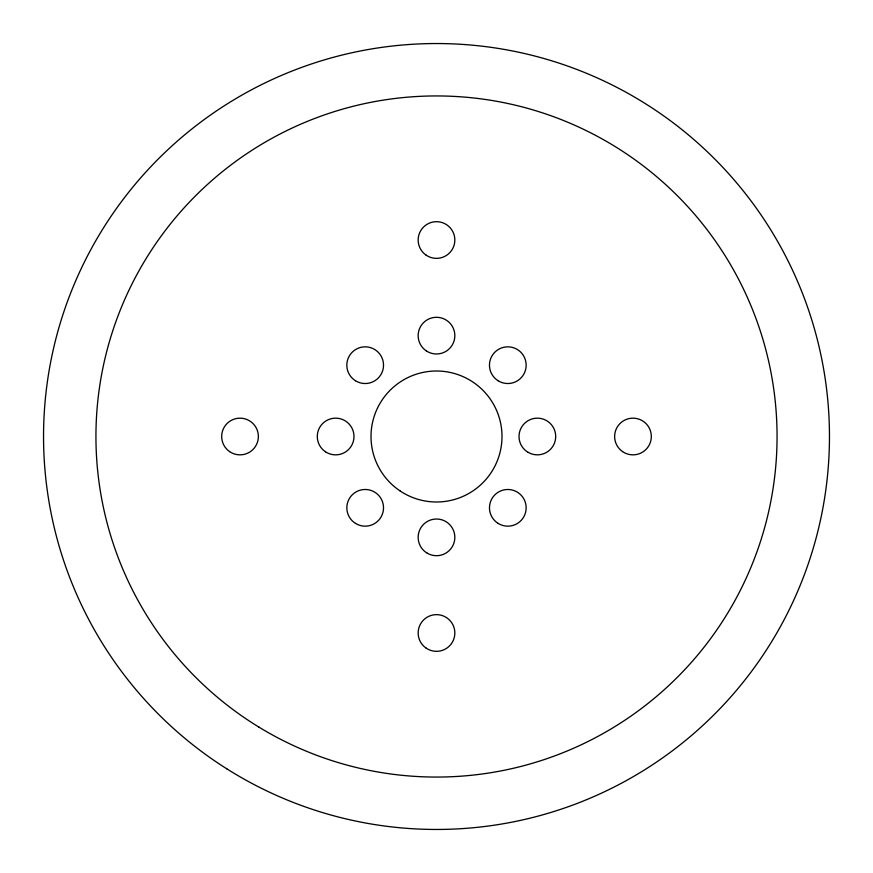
<?xml version="1.0" encoding="UTF-8"?>
<svg xmlns="http://www.w3.org/2000/svg" width="873" height="873" viewBox="0 0 873 873"><rect width="100%" height="100%" fill="white"/><g stroke="black" fill="none" stroke-linecap="round" stroke-linejoin="round"><path stroke-width="1.31" d="M400.26 491.052A65.497 65.497 0 0 0 501.866 440.614A65.497 65.497 0 0 0 407.375 377.834A65.497 65.497 0 0 0 400.26 491.052M355.518 523.407A18.333 18.333 0 0 0 383.509 508.392A18.333 18.333 0 0 0 356.511 491.663A18.333 18.333 0 0 0 355.518 523.407M427.334 553.242A18.333 18.333 0 0 0 454.833 537.364A18.333 18.333 0 0 0 427.334 521.476A18.333 18.333 0 0 0 427.334 553.242M498.156 523.407A18.333 18.333 0 0 0 526.146 508.392A18.333 18.333 0 0 0 499.149 491.663A18.333 18.333 0 0 0 498.156 523.407M528.187 452.378A18.333 18.333 0 0 0 555.697 436.5A18.333 18.333 0 0 0 528.187 420.622A18.333 18.333 0 0 0 528.187 452.378M498.156 380.77A18.333 18.333 0 0 0 526.146 365.754A18.333 18.333 0 0 0 499.149 349.014A18.333 18.333 0 0 0 498.156 380.77M426.351 350.913A18.333 18.333 0 0 0 454.8 336.792A18.333 18.333 0 0 0 428.348 319.212A18.333 18.333 0 0 0 426.351 350.913M355.518 380.77A18.333 18.333 0 0 0 383.509 365.754A18.333 18.333 0 0 0 356.511 349.014A18.333 18.333 0 0 0 355.518 380.77M325.487 451.778A18.333 18.333 0 0 0 353.947 437.657A18.333 18.333 0 0 0 327.484 420.077A18.333 18.333 0 0 0 325.487 451.778M226.871 768.873A392.959 392.959 0 0 0 829.164 451.854A392.959 392.959 0 0 0 253.465 88.773A392.959 392.959 0 0 0 226.871 768.873M426.057 255.091A18.333 18.333 0 0 0 454.778 241.526A18.333 18.333 0 0 0 428.665 223.444A18.333 18.333 0 0 0 426.057 255.091M622.536 451.581A18.333 18.333 0 0 0 651.258 438.006A18.333 18.333 0 0 0 625.144 419.924A18.333 18.333 0 0 0 622.536 451.581M426.057 648.061A18.333 18.333 0 0 0 454.778 634.485A18.333 18.333 0 0 0 428.665 616.403A18.333 18.333 0 0 0 426.057 648.061M229.577 451.581A18.333 18.333 0 0 0 258.299 438.006A18.333 18.333 0 0 0 232.185 419.924A18.333 18.333 0 0 0 229.577 451.581M259.019 727.165A340.568 340.568 0 0 0 776.959 444.881A340.568 340.568 0 0 0 273.522 137.465A340.568 340.568 0 0 0 259.019 727.165"/></g></svg>
